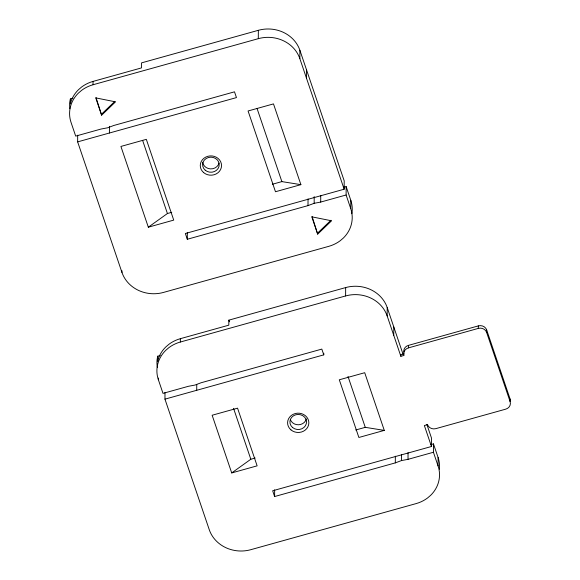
<?xml version="1.0" encoding="UTF-8"?>
<svg xmlns="http://www.w3.org/2000/svg" width="580" height="580" viewBox="0 0 580 580"><rect width="100%" height="100%" fill="white"/><g stroke="black" fill="none" stroke-linecap="round" stroke-linejoin="round"><path stroke-width="0.87" d="M72.95 98.223L70.383 98.926L70.361 103.943L70.434 103.501A33.234 30.174 0.3 0 1 78.481 89.704L81.642 86.993A33.234 30.174 0.3 0 1 93.046 81.41L141.498 67.903L141.527 62.879L258.346 30.312A33.234 30.174 0.3 0 1 299.896 50.293L344.201 180.851L344.157 189.218L185.346 233.501L187.304 239.264L308.002 205.617L314.171 203.297L320.704 202.072L346.115 194.989L346.158 186.622L343.621 187.333M346.158 186.622L350.791 200.274L350.748 208.64A33.234 30.174 0.3 0 1 343.345 238.046L340.185 240.751A33.234 30.174 0.3 0 1 328.773 246.34L163.509 292.421A33.234 30.174 0.3 0 1 121.959 272.433L77.647 141.875L77.684 135.184M77.647 141.875L236.459 97.592L234.501 91.828L113.803 125.476L107.641 127.796L101.101 129.021L75.69 136.104L71.057 122.453A33.234 30.174 0.3 0 1 78.459 93.046L81.62 90.342A33.234 30.174 0.3 0 1 93.032 84.752L93.046 81.41M101.623 115.195L95.751 97.889L115.514 101.848L101.623 115.195L96.034 97.6M109.41 133.016L109.446 126.324M121.959 272.433L121.967 270.758M160.261 355.496L157.695 356.2L157.666 361.217L157.745 360.774A33.234 30.174 0.3 0 1 165.793 346.97L168.947 344.266A33.234 30.174 0.3 0 1 180.358 338.684L228.81 325.17L228.832 320.153L345.658 287.579A33.234 30.174 0.3 0 1 387.208 307.567L403.078 354.344M430.933 444.599L433.47 443.896L438.103 457.548L438.06 465.914A33.234 30.174 0.3 0 1 430.657 495.32L427.496 498.024A33.234 30.174 0.3 0 1 416.085 503.607L250.814 549.688A33.234 30.174 0.3 0 1 209.264 529.707L164.959 399.149L323.77 354.866L321.813 349.095L201.115 382.749L194.952 385.069L188.413 386.295L163.002 393.378L158.369 379.726L158.376 378.051M164.959 399.149L164.995 392.457M158.369 379.726A33.234 30.174 0.3 0 1 165.771 350.32L168.932 347.608A33.234 30.174 0.3 0 1 180.344 342.026L180.358 338.684M187.304 239.264L187.34 232.573M196.721 390.289L196.75 384.431M344.157 189.218L299.853 58.66A33.234 30.174 0.3 0 0 258.303 38.672L258.346 30.312M433.47 443.896L433.427 452.255L408.015 459.346L401.476 460.563L395.313 462.884L274.615 496.538L274.652 489.846M299.853 58.66L299.896 50.293M306.443 78.082L306.486 69.716M308.002 205.617L308.038 198.925M314.171 203.297L314.2 196.606M317.68 234.139L311.808 216.833L331.571 220.792L317.68 234.139L312.098 216.543M320.704 202.072L320.74 195.38M323.77 354.866L323.778 353.191M510.393 401.454A6.648 6.032 0.3 0 0 510.125 399.113L486.635 329.889A6.648 6.032 0.3 0 0 478.326 325.895L408.45 345.375L408.436 347.884A6.648 6.032 0.3 0 0 404.042 355.424L400.867 356.308L387.164 315.933A33.234 30.174 0.3 0 0 345.615 295.945L345.658 287.579M387.164 315.933L387.208 307.567M393.755 335.349L393.798 326.989M395.313 462.884L395.35 456.192M400.867 356.308L400.874 354.641L404.05 353.749M401.476 460.563L401.512 454.713M408.015 459.346L408.052 452.654M274.615 496.538L272.658 490.774L431.469 446.491L431.513 438.125L426.873 424.444M431.469 446.491L424.357 425.532L427.533 424.647A6.648 6.032 0.3 0 0 435.841 428.642L505.716 409.161A6.648 6.032 0.3 0 0 510.117 401.621L486.62 332.398A6.648 6.032 0.3 0 0 478.311 328.403L478.326 325.895M486.62 332.398L486.635 329.889M510.117 401.621L510.125 399.113M70.383 98.926L69.774 102.377A33.234 30.174 0.3 0 0 69.854 108.685M157.695 356.2L157.086 359.651A33.234 30.174 0.3 0 0 157.405 367.524M351.813 213.715L352.118 211.983A33.234 30.174 0.3 0 0 350.791 200.274M101.63 114.079L114.891 101.34M317.688 233.022L330.948 220.284M148.328 227.193L173.732 220.11L146.327 139.352L120.915 146.435L148.328 227.193L167.424 213.52L171.76 212.309M231.717 472.932L257.129 465.841L237.554 408.161L212.142 415.244L231.717 472.932L250.821 459.251L255.156 458.04M93.032 84.752L258.303 38.672M272.339 184.266L281.873 181.605L300.889 184.657L273.485 103.9L248.073 110.983L275.478 191.741L300.889 184.657M180.344 342.026L345.615 295.945M408.436 347.884L478.311 328.403M355.736 429.998L365.269 427.337L384.286 430.389L364.711 372.708L339.3 379.791L358.875 437.472L384.286 430.389M346.115 194.989L350.748 208.64M433.427 452.255L438.06 465.914M257.063 108.496L281.873 181.605M348 376.442L365.269 427.337M228.832 320.153L229.397 321.798M142.615 140.411L167.424 213.52M233.551 408.356L250.821 459.251M403.854 352.154A6.648 6.032 0.3 0 1 408.45 345.375M438.103 457.548A33.234 30.174 0.3 0 1 439.43 469.256M306.341 418.927A8.309 7.54 0.3 0 1 298.555 424.777A8.309 7.54 0.3 0 1 290.305 419.456M219.023 163.053A8.309 7.54 0.3 0 1 210.511 168.896A8.309 7.54 0.3 0 1 202.681 162.291M290.979 429.889A10.636 9.657 0.3 0 0 308.582 424.98A10.636 9.657 0.3 0 0 295.082 413.591A10.636 9.657 0.3 0 0 290.979 429.889M292.567 427.503A8.309 7.54 0.3 0 0 306.32 423.668A8.309 7.54 0.3 0 0 295.771 414.772A8.309 7.54 0.3 0 0 292.567 427.503M205.255 170.23A8.309 7.54 0.3 0 0 219.008 166.395A8.309 7.54 0.3 0 0 208.459 157.499A8.309 7.54 0.3 0 0 205.255 170.23M203.667 172.615A10.636 9.657 0.3 0 0 221.27 167.707A10.636 9.657 0.3 0 0 207.77 156.317A10.636 9.657 0.3 0 0 203.667 172.615"/></g></svg>
